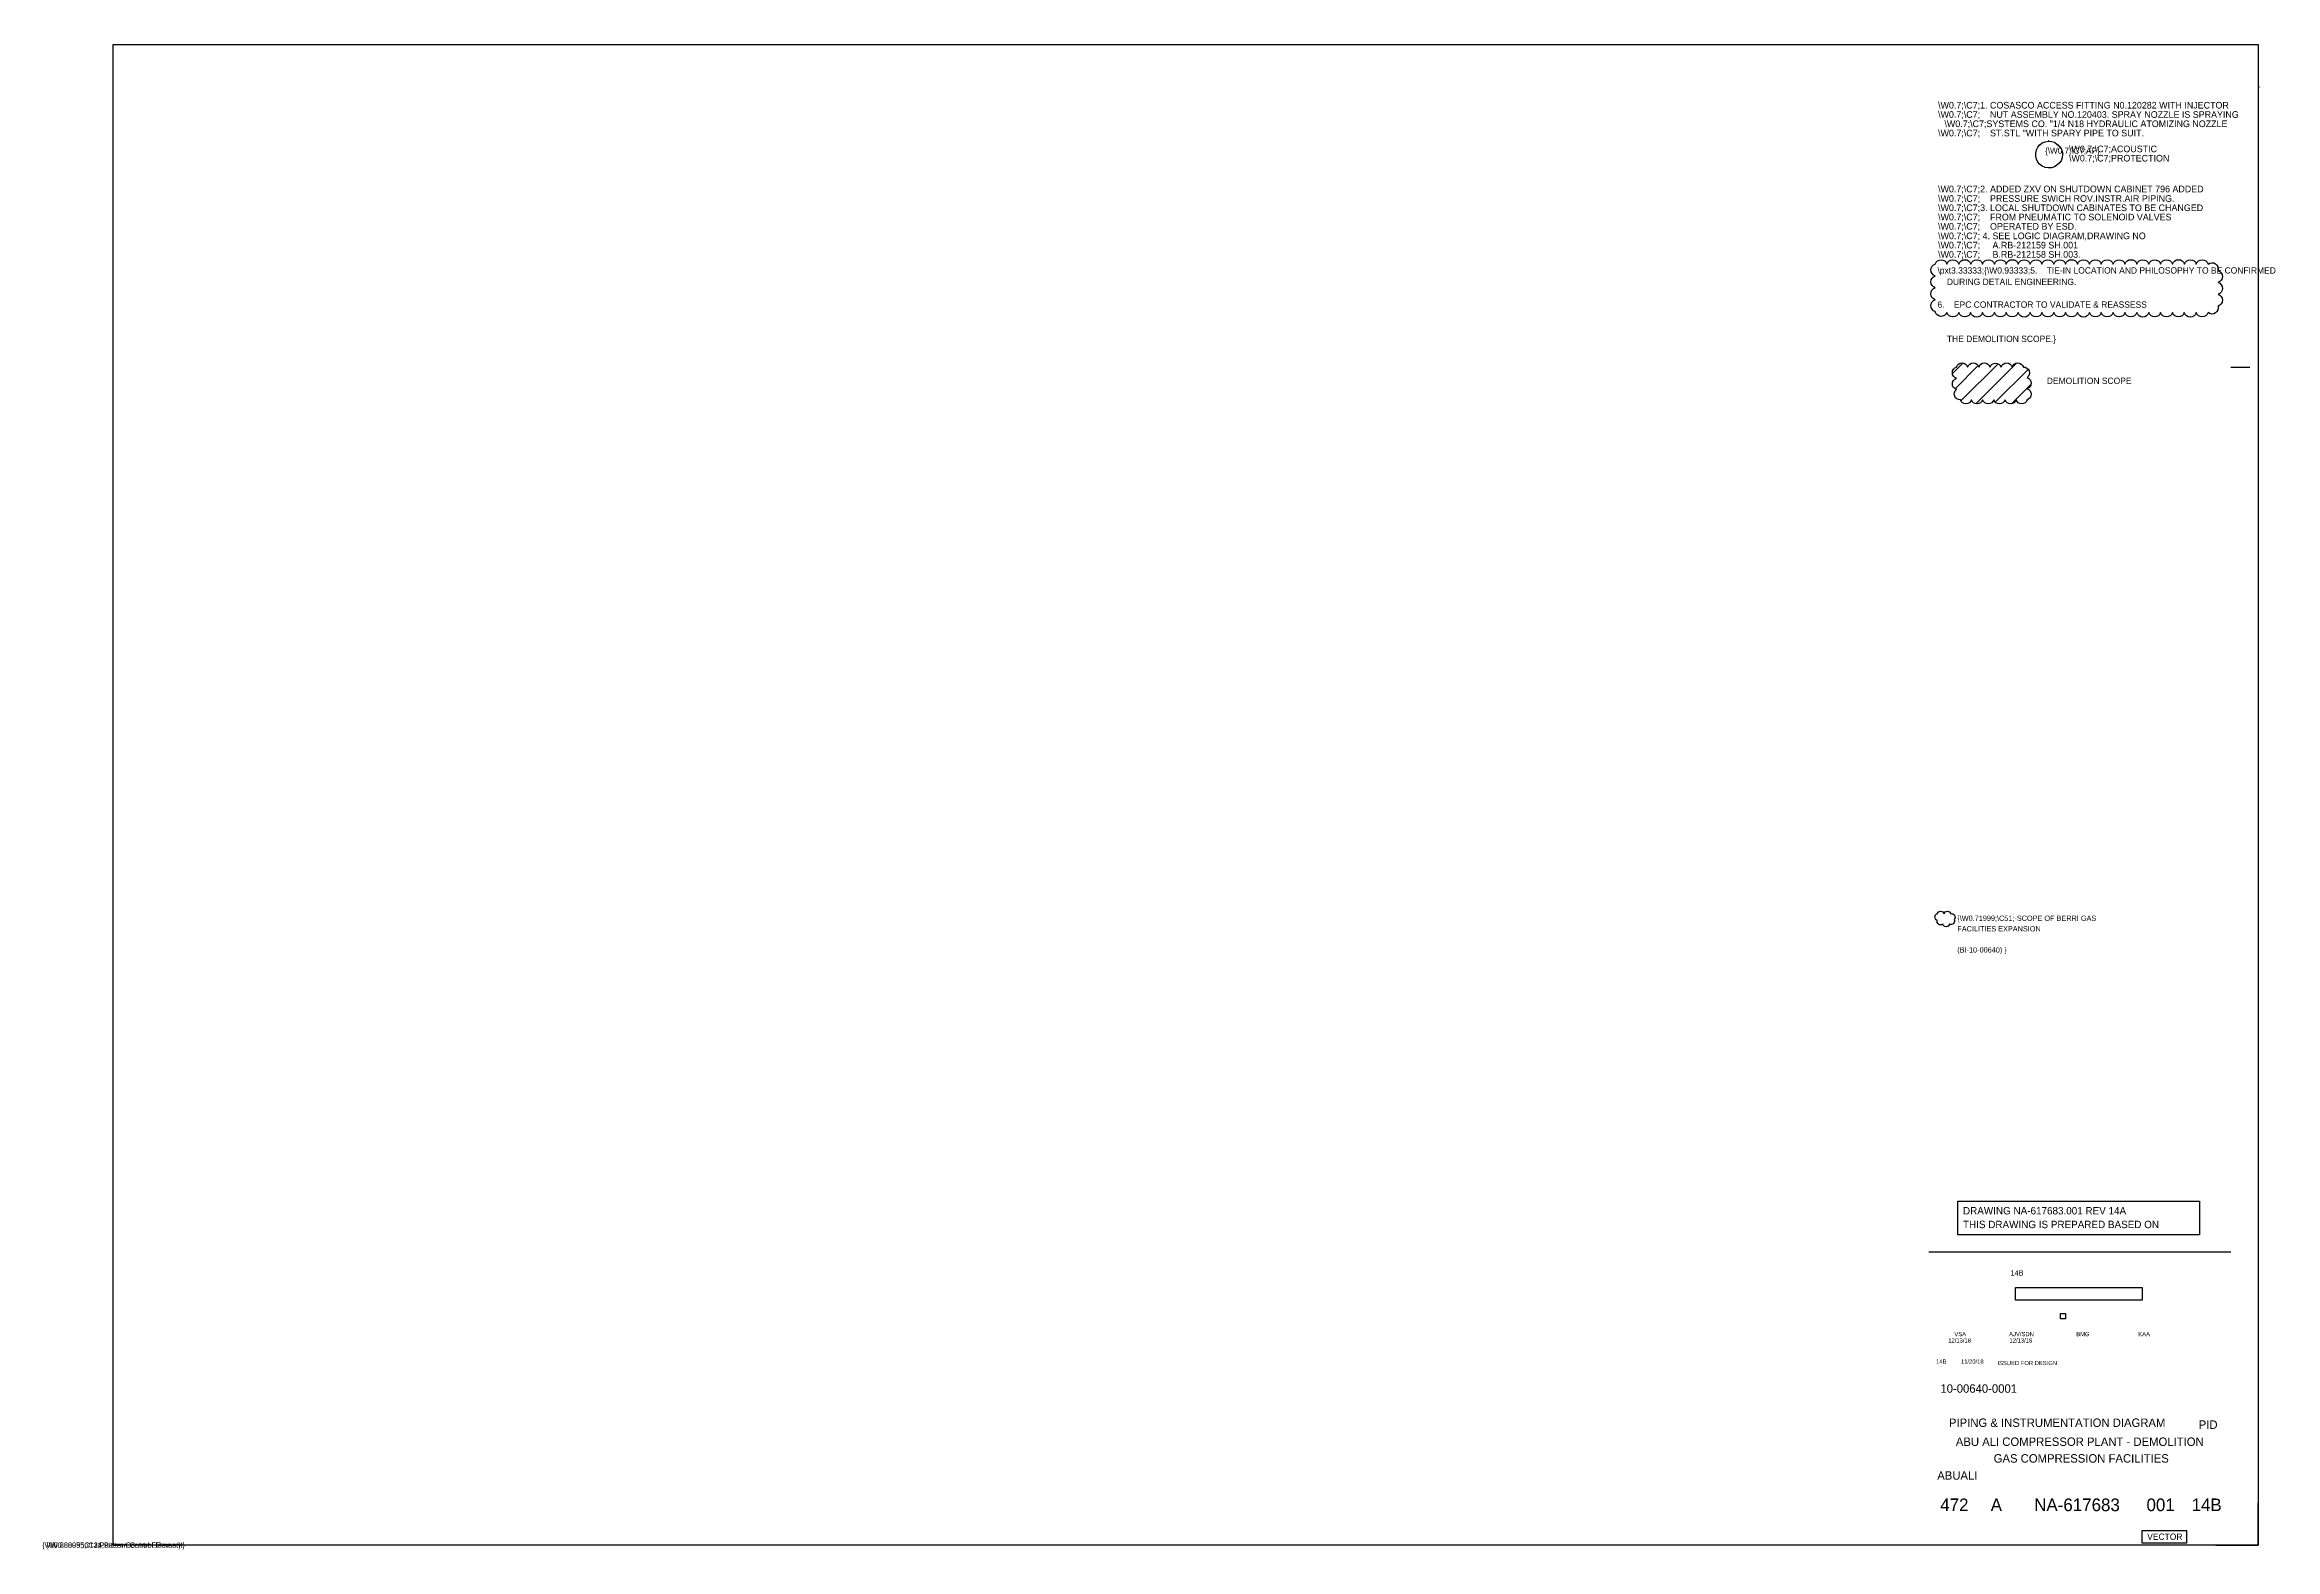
# Model space of a CAD drawing. Extents: x -0.03 to 1.02, y 0 to 0.71.
import ezdxf
from ezdxf.enums import TextEntityAlignment as Align

# ---------------------------------------------------------------- set-up
doc = ezdxf.new("R2010")
doc.units = 0
for name, color, linetype in [('AT_ENTITY', 7, 'CONTINUOUS'), ('AT_TEXT', 7, 'CONTINUOUS'), ('DEFAULT', 9, 'CONTINUOUS'), ('LEVEL 23', 9, 'CONTINUOUS'), ('LEVEL 3', 9, 'CONTINUOUS'), ('LEVEL 5', 9, 'CONTINUOUS'), ('LEVEL 55', 9, 'CONTINUOUS'), ('LEVEL 60', 9, 'CONTINUOUS'), ('LEVEL 61', 9, 'CONTINUOUS'), ('LEVEL 62', 9, 'CONTINUOUS'), ('LEVEL 62(CONSTRUCTION)', 9, 'CONTINUOUS')]:
    doc.layers.add(name, color=color, linetype=linetype)
doc.styles.add('STYLE10', font='STYLE10')
doc.styles.add('STYLE9', font='STYLE9')
doc.styles.add('STYLEDGN000', font='STYLEDGN000')

msp = doc.modelspace()

# ---------------------------------------------------------------- linework, layer by layer
at = {"layer": 'AT_ENTITY', "color": 7}
for p, q in [((0.9107, 0.6589), (0.9107, 0.659)), ((0.9125, 0.6634), (0.9125, 0.6636)), ((0.9169, 0.6653), (0.9169, 0.6655)), ((0.9215, 0.6634), (0.9215, 0.6636)), ((0.9234, 0.6589), (0.9234, 0.659)), ((0.9125, 0.6545), (0.9125, 0.6546)), ((0.9169, 0.6526), (0.9169, 0.6528)), ((0.9215, 0.6545), (0.9215, 0.6546))]:
    msp.add_line(p, q, dxfattribs=at)
msp.add_lwpolyline([(0.9234, 0.6589), (0.9232, 0.6573), (0.9227, 0.656), (0.9218, 0.6548), (0.9207, 0.6538), (0.9195, 0.6531), (0.9181, 0.6526), (0.9166, 0.6526), (0.9151, 0.6528), (0.9137, 0.6534), (0.9125, 0.6543), (0.9117, 0.6553), (0.911, 0.6567), (0.9107, 0.6582), (0.9107, 0.6595), (0.911, 0.6611), (0.9117, 0.6624), (0.9125, 0.6634), (0.9137, 0.6645), (0.9151, 0.665), (0.9166, 0.6653), (0.9181, 0.6651), (0.9195, 0.6648), (0.9207, 0.6639), (0.9218, 0.6629), (0.9227, 0.6617), (0.9232, 0.6604), (0.9234, 0.6589), (0.9234, 0.6587)], dxfattribs=at)
at = {"layer": 'DEFAULT', "color": 0}
msp.add_line((1.0166, 0.691), (1.0166, 0.6909), dxfattribs=at)
at = {"layer": 'LEVEL 60', "color": 21, "linetype": 'CONTINUOUS'}
for p, q in [((0.8712, 0.5552), (0.8761, 0.5601)), ((0.8823, 0.5408), (0.9015, 0.56)), ((0.8725, 0.5479), (0.8834, 0.5589)), ((0.8752, 0.5422), (0.8928, 0.5598)), ((0.8915, 0.5415), (0.9071, 0.5571)), ((0.8992, 0.5408), (0.9085, 0.5501))]:
    msp.add_line(p, q, dxfattribs=at)
for points in [[(0.863, 0.607, -0.73323), (0.8686, 0.607, -0.73323), (0.8742, 0.607, -0.73323), (0.8799, 0.607, -0.73323), (0.8855, 0.607, -0.73323), (0.8911, 0.607, -0.73323), (0.8967, 0.607, -0.73323), (0.9024, 0.607, -0.73323), (0.908, 0.607, -0.73323), (0.9136, 0.607, -0.73323), (0.9192, 0.607, -0.73323), (0.9248, 0.607, -0.73323), (0.9305, 0.607, -0.73323), (0.9361, 0.607, -0.73323), (0.9417, 0.607, -0.73323), (0.9473, 0.607, -0.73323), (0.9529, 0.607, -0.73323), (0.9586, 0.607, -0.73323), (0.9642, 0.607, -0.73323), (0.9698, 0.607, -0.73323), (0.9754, 0.607, -0.73323), (0.9811, 0.607, -0.73323), (0.9867, 0.607, -0.73323), (0.9923, 0.607, -0.73323), (0.997, 0.6039, -0.73323), (0.997, 0.5983, -0.73323), (0.997, 0.5927, -0.73323), (0.997, 0.5871, -0.73323), (0.9923, 0.584, -0.73323), (0.9867, 0.584, -0.73323), (0.981, 0.584, -0.73323), (0.9754, 0.584, -0.73323), (0.9698, 0.584, -0.73323), (0.9642, 0.584, -0.73323), (0.9585, 0.584, -0.73323), (0.9529, 0.584, -0.73323), (0.9473, 0.584, -0.73323), (0.9417, 0.584, -0.73323), (0.9361, 0.584, -0.73323), (0.9304, 0.584, -0.73323), (0.9248, 0.584, -0.73323), (0.9192, 0.584, -0.73323), (0.9136, 0.584, -0.73323), (0.908, 0.584, -0.73323), (0.9023, 0.584, -0.73323), (0.8967, 0.584, -0.73323), (0.8911, 0.584, -0.73323), (0.8855, 0.584, -0.73323), (0.8798, 0.584, -0.73323), (0.8742, 0.584, -0.73323), (0.8686, 0.584, -0.73323), (0.863, 0.5845, -0.73323), (0.863, 0.5901, -0.73323), (0.863, 0.5958, -0.73323), (0.863, 0.6014, -0.73323), (0.863, 0.607, -0.73323)], [(0.8731, 0.5582, -0.73323), (0.8784, 0.5582, -0.73323), (0.8837, 0.5582, -0.73323), (0.889, 0.5582, -0.73323), (0.8942, 0.5582, -0.73323), (0.8995, 0.5582, -0.73323), (0.9048, 0.5582, -0.73323), (0.9066, 0.5532, -0.73323), (0.9066, 0.5479, -0.73323), (0.9066, 0.5427, -0.73323), (0.9014, 0.5427, -0.73323), (0.8961, 0.5427, -0.73323), (0.8908, 0.5427, -0.73323), (0.8855, 0.5427, -0.73323), (0.8802, 0.5427, -0.73323), (0.875, 0.5427, -0.73323), (0.8731, 0.5476, -0.73323), (0.8731, 0.5529, -0.73323), (0.8731, 0.5582, -0.73323)], [(0.864, 0.2992, -0.73323), (0.8672, 0.2992, -0.73323), (0.8704, 0.2992, -0.73323), (0.872, 0.2965, -0.73323), (0.8698, 0.2942, -0.73323), (0.8666, 0.2942, -0.73323), (0.864, 0.2961, -0.73323), (0.864, 0.2992, -0.73323)]]:
    msp.add_lwpolyline(points, format="xyb", dxfattribs=at)
msp.add_lwpolyline([(0.8738, 0.163), (0.9882, 0.163), (0.9882, 0.147), (0.8738, 0.147), (0.8738, 0.163)], dxfattribs=at)
at = {"layer": 'LEVEL 61', "color": 5, "linetype": 'CONTINUOUS'}
msp.add_line((0.86, 0.139), (1.003, 0.139), dxfattribs=at)
msp.add_lwpolyline([(0.901, 0.122), (0.961, 0.122), (0.961, 0.116), (0.901, 0.116), (0.901, 0.122)], dxfattribs=at)
at = {"layer": 'LEVEL 61', "color": 1, "linetype": 'CONTINUOUS'}
for points in [[(0.9223, 0.1097), (0.9247, 0.1097), (0.9247, 0.1073), (0.9223, 0.1073), (0.9223, 0.1097)], [(0.961, 0.007), (0.982, 0.007), (0.982, 0.001), (0.961, 0.001), (0.961, 0.007)]]:
    msp.add_lwpolyline(points, dxfattribs=at)
at = {"layer": 'LEVEL 62', "color": 9, "linetype": 'CONTINUOUS'}
msp.add_line((1.012, 0.558), (1.003, 0.558), dxfattribs=at)
at = {"layer": 'LEVEL 62', "color": 1, "linetype": 'CONTINUOUS'}
for points in [[(0.996, 0.711), (1.016, 0.711), (1.016, 0.691)], [(0.996, 0), (1.016, 0), (1.016, 0.02)]]:
    msp.add_lwpolyline(points, dxfattribs=at)
at = {"layer": 'LEVEL 62(CONSTRUCTION)', "color": 7, "linetype": 'CONTINUOUS'}
msp.add_lwpolyline([(0, 0.711), (1.016, 0.711), (1.016, 0), (0, 0), (0, 0.711)], dxfattribs=at)

# ---------------------------------------------------------------- texts
at = {"layer": 'AT_TEXT', "color": 7}
for s, height, style, p in [('\\W0.7;\\C7;1. COSASCO ACCESS FITTING N0.120282 WITH INJECTOR', 0.003152, 'STYLE10', (0.8644, 0.6807)), ('\\W0.7;\\C7;    NUT ASSEMBLY NO.120403. SPRAY NOZZLE IS SPRAYING', 0.003152, 'STYLE10', (0.8644, 0.6763)), ('\\W0.7;\\C7;    ST.STL "WITH SPARY PIPE TO SUIT.', 0.003152, 'STYLE10', (0.8644, 0.6675)), ('\\W0.7;\\C7;SYSTEMS CO. "1/4 N18 HYDRAULIC ATOMIZING NOZZLE', 0.003152, 'STYLE10', (0.8674, 0.6719)), ('{\\W0.7;\\C7;AP}', 0.002872, 'STYLE9', (0.9151, 0.6593)), ('\\W0.7;\\C7;ACOUSTIC', 0.003152, 'STYLE10', (0.9264, 0.66)), ('\\W0.7;\\C7;PROTECTION', 0.003152, 'STYLE10', (0.9264, 0.6556)), ('\\W0.7;\\C7;2. ADDED ZXV ON SHUTDOWN CABINET 796 ADDED', 0.003152, 'STYLE10', (0.8644, 0.641)), ('\\W0.7;\\C7;    PRESSURE SWICH ROV.INSTR.AIR PIPING.', 0.003152, 'STYLE10', (0.8644, 0.6365)), ('\\W0.7;\\C7;3. LOCAL SHUTDOWN CABINATES TO BE CHANGED', 0.003152, 'STYLE10', (0.8644, 0.6321)), ('\\W0.7;\\C7;    FROM PNEUMATIC TO SOLENOID VALVES', 0.003152, 'STYLE10', (0.8644, 0.6277)), ('\\W0.7;\\C7;    OPERATED BY ESD.', 0.003152, 'STYLE10', (0.8644, 0.6233)), ('\\W0.7;\\C7; 4. SEE LOGIC DIAGRAM,DRAWING NO', 0.003152, 'STYLE10', (0.8644, 0.6188)), ('\\W0.7;\\C7;     A.RB-212159 SH.001', 0.003152, 'STYLE10', (0.8644, 0.6144)), ('\\W0.7;\\C7;     B.RB-212158 SH.003.', 0.003152, 'STYLE10', (0.8644, 0.61))]:
    msp.add_text(s, height=height, rotation=0.0006, dxfattribs=dict(at, style=style)).set_placement(p)
at = {"layer": 'DEFAULT', "color": 111, "linetype": 'CONTINUOUS', "style": 'STYLEDGN000'}
msp.add_text('{\\W0.88095;\\C111;Pattern Control Element}', height=0.00252, dxfattribs=at).set_placement((0.0002, 0), align=Align.MIDDLE_CENTER)
msp.add_text('{\\W0.88095;\\C111;Pattern Control Element}', height=0.00252, dxfattribs=at).set_placement((0.0002, 0), align=Align.MIDDLE_CENTER)
msp.add_text('{\\W0.88095;\\C111;Pattern Control Element}', height=0.00252, dxfattribs=at).set_placement((0.0002, 0), align=Align.MIDDLE_CENTER)
msp.add_text('{\\W0.88095;\\C111;Pattern Control Element}', height=0.00252, dxfattribs=at).set_placement((0.0002, 0), align=Align.MIDDLE_CENTER)
msp.add_text('{\\W0.88095;\\C111;Pattern Control Element}', height=0.00252, dxfattribs=at).set_placement((0.0002, 0), align=Align.MIDDLE_CENTER)
msp.add_text('{\\W0.88095;\\C111;Pattern Control Element}', height=0.00252, dxfattribs=at).set_placement((0.0002, 0), align=Align.MIDDLE_CENTER)
at = {"layer": 'DEFAULT', "color": 134, "linetype": 'CONTINUOUS', "style": 'STYLEDGN000'}
for height in [0.00252, 0.00252, 0.00252, 0.00252, 0.002522, 0.002522, 0.002522, 0.002522]:
    msp.add_text('{\\W0.88095;\\C134;Pattern Control Element}', height=height, dxfattribs=at).set_placement((0.0002, 0), align=Align.MIDDLE_CENTER)
at = {"layer": 'DEFAULT', "color": 2, "linetype": 'CONTINUOUS', "style": 'STYLEDGN000'}
msp.add_text('{\\W0.88095;\\C2;Pattern Control Element}', height=0.002522, dxfattribs=at).set_placement((0.0002, 0), align=Align.MIDDLE_CENTER)
at = {"layer": 'LEVEL 23', "color": 9, "linetype": 'CONTINUOUS', "style": 'STYLEDGN000'}
for s, p in [('DRAWING NA-617683.001 REV 14A', (0.8762, 0.1567)), ('THIS DRAWING IS PREPARED BASED ON', (0.8762, 0.1502))]:
    msp.add_text(s, height=0.0035, dxfattribs=at).set_placement(p)
at = {"layer": 'LEVEL 3', "color": 21, "linetype": 'CONTINUOUS', "style": 'STYLEDGN000'}
msp.add_text('14B', height=0.0025, dxfattribs=at).set_placement((0.9018, 0.129), align=Align.MIDDLE_CENTER)
at = {"layer": 'LEVEL 3', "color": 9, "linetype": 'CONTINUOUS', "style": 'STYLEDGN000'}
for s, height, p in [('12/13/18', 0.002, (0.8746, 0.097)), ('VSA', 0.002, (0.8749, 0.1)), ('AJV/SDN', 0.002, (0.9039, 0.1)), ('12/13/18', 0.002, (0.9036, 0.097)), ('BMG', 0.002, (0.933, 0.1)), ('KAA', 0.002, (0.962, 0.1)), ('14B', 0.002, (0.8659, 0.087)), ('11/20/18', 0.002, (0.8806, 0.087)), ('PID', 0.004, (0.9923, 0.0571)), ('ABU ALI COMPRESSOR PLANT - DEMOLITION', 0.004, (0.9315, 0.049)), ('GAS COMPRESSION FACILITIES', 0.004, (0.9322, 0.0411)), ('472', 0.006, (0.8721, 0.0191)), ('A', 0.006, (0.892, 0.0191)), ('NA-617683', 0.006, (0.9302, 0.0191)), ('001', 0.006, (0.9698, 0.0191)), ('VECTOR', 0.003, (0.9718, 0.004))]:
    msp.add_text(s, height=height, dxfattribs=at).set_placement(p, align=Align.MIDDLE_CENTER)
for s, height, p in [('ISSUED FOR DESIGN', 0.002, (0.8925, 0.0853)), ('10-00640-0001', 0.004, (0.8655, 0.0722))]:
    msp.add_text(s, height=height, dxfattribs=at).set_placement(p)
at = {"layer": 'LEVEL 3', "color": 3, "linetype": 'CONTINUOUS', "style": 'STYLEDGN000'}
msp.add_text('PIPING & INSTRUMENTATION DIAGRAM', height=0.004, dxfattribs=at).set_placement((0.9208, 0.058), align=Align.MIDDLE_CENTER)
at = {"layer": 'LEVEL 3', "color": 9, "linetype": 'CONTINUOUS', "style": 'STYLEDGN000'}
msp.add_text('ABUALI', height=0.004, dxfattribs=at).set_placement((0.864, 0.033), align=Align.MIDDLE_LEFT)
at = {"layer": 'LEVEL 3', "color": 111, "linetype": 'CONTINUOUS', "style": 'STYLEDGN000'}
msp.add_text('14B', height=0.006, dxfattribs=at).set_placement((0.9916, 0.0191), align=Align.MIDDLE_CENTER)
at = {"layer": 'LEVEL 5', "color": 9, "linetype": 'CONTINUOUS', "style": 'STYLEDGN000'}
for s, p in [('\\pxt3.33333;{\\W0.93333;5.    TIE-IN LOCATION AND PHILOSOPHY TO BE CONFIRMED', (0.8641, 0.6055)), ('    DURING DETAIL ENGINEERING.', (0.8641, 0.6001)), ('6.    EPC CONTRACTOR TO VALIDATE & REASSESS', (0.8641, 0.5893)), ('    THE DEMOLITION SCOPE.}', (0.8641, 0.5731))]:
    msp.add_text(s, height=0.003, rotation=0, dxfattribs=at).set_placement(p, align=Align.TOP_LEFT)
msp.add_text('DEMOLITION SCOPE', height=0.003, dxfattribs=at).set_placement((0.9159, 0.5532), align=Align.TOP_LEFT)
at = {"layer": 'LEVEL 55', "color": 51, "linetype": 'CONTINUOUS', "style": 'STYLEDGN000'}
for s, p in [('{\\W0.71999;\\C51;-SCOPE OF BERRI GAS', (0.8735, 0.2983)), ('FACILITIES EXPANSION', (0.8735, 0.2933)), ('(BI-10-00640) }', (0.8735, 0.2833))]:
    msp.add_text(s, height=0.0025, dxfattribs=at).set_placement(p, align=Align.TOP_LEFT)

doc.saveas('drawing.dxf')
